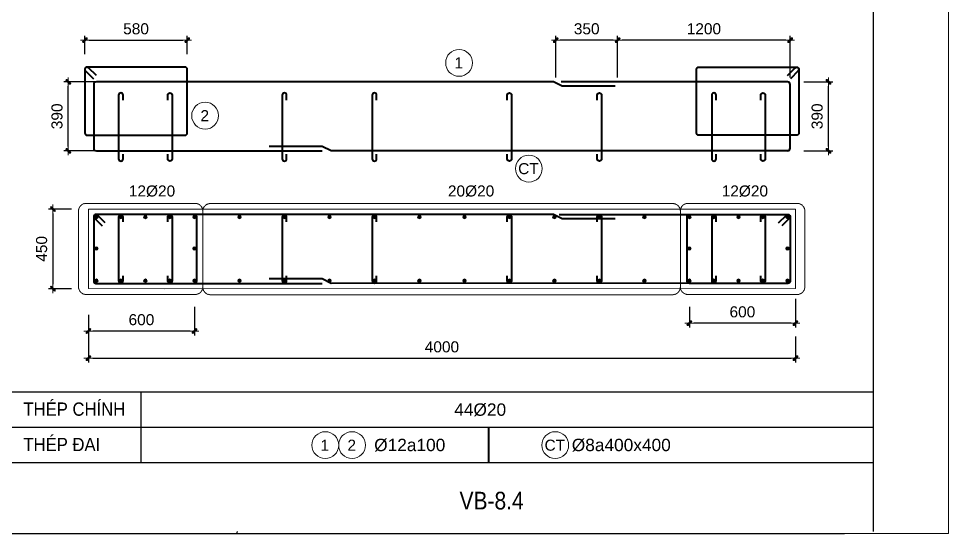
# Model space of a CAD drawing. Header units: millimetres. Extents: x -146909 to 4830753, y -683702 to -336947.
# Drawn here: x 4672874 to 4678134, y -448762 to -445851 of the extents above; entities that cross this region are included whole.
import ezdxf
from ezdxf.enums import TextEntityAlignment as Align

# ---------------------------------------------------------------- set-up
doc = ezdxf.new("R2010")
doc.units = ezdxf.units.MM
doc.header["$MEASUREMENT"] = 0
doc.linetypes.add('HIDDEN', pattern=[0.375, 0.25, -0.125])
doc.layers.get('0').update_dxf_attribs({"lineweight": 9})
doc.layers.get('Defpoints').update_dxf_attribs({"color": 10, "lineweight": 0})
for name, color, linetype, lineweight in [("'S_General_Cont_1 Thin", 1, 'Continuous', 18), ("'S_General_Text_3_Member name", 3, 'Continuous', 35), ('CDAI', 3, 'Continuous', 40), ('chunho.q', 1, 'Continuous', 13), ('CTHEP', 4, 'Continuous', 50), ('DBAO', 2, 'Continuous', 13), ('DMo', 9, 'HIDDEN', 9), ('KTH', 154, 'Continuous', 9), ('STICK', 1, 'Continuous', 9)]:
    doc.layers.add(name, color=color, linetype=linetype, lineweight=lineweight)
for name, color, linetype in [('DM', 1, 'Continuous'), ('TBL', 1, 'Continuous'), ('TX', 214, 'Continuous')]:
    doc.layers.add(name, color=color, linetype=linetype)
doc.styles.add('arial', font='arial.ttf', dxfattribs={"width": 0.85})
doc.styles.add('TTP-HelCon', font='arial.ttf')
doc.dimstyles.new('TTP-25', dxfattribs={"dimscale": 25, "dimtxt": 2.5, "dimasz": 1, "dimexe": 1, "dimexo": 1, "dimgap": 0.09, "dimtad": 0, "dimdec": 4, "dimrnd": 10, "dimzin": 9, "dimdsep": 46, "dimtxsty": 'TTP-HelCon', "dimblk": 'Stick', "dimcen": 0.09, "dimdle": 1.5, "dimclrd": 256, "dimclre": 256, "dimclrt": 1, "dimadec": 0, "dimazin": 0, "dimtfac": 1, "dimtdec": 4, "dimtmove": 0, "dimatfit": 3, "dimldrblk": 'ARCHTICK', "dimfxl": 1, "dimtvp": 1, "dimtolj": 1, "dimtzin": 0, "dimarcsym": 0})

# ---------------------------------------------------------------- blocks, each defined once
blk = doc.blocks.new('Stick')
at = {"layer": 'STICK'}
h = blk.add_hatch(color=256, dxfattribs=at)
edge = h.paths.add_edge_path()
edge.add_line((0.3, 0.5), (-0.5, -0.3))
edge.add_arc((-0.4, -0.4), 0.141, 135, 315)
edge.add_line((-0.3, -0.5), (0.5, 0.3))
edge.add_arc((0.4, 0.4), 0.141, 315, 495)
blk.add_line((1, 0), (-1, 0), dxfattribs=at)
blk.add_lwpolyline([(0.3, 0.5), (-0.5, -0.3, 1), (-0.3, -0.5), (0.5, 0.3, 1), (0.3, 0.5, 1)], format="xyb", dxfattribs=at)
blk = doc.blocks.new('*D1267')
at = {"layer": 'Defpoints', "color": 0, "transparency": 16777216}
for p in [(4677291.4, -446208.8), (4677455.5, -446208.8), (4677291.4, -446598.8)]:
    blk.add_point(p, dxfattribs=at)
at = {"layer": 'KTH', "lineweight": -2, "transparency": 16777216}
for p, q in [((4677316.4, -446208.8), (4677480.5, -446208.8)), ((4677455.5, -446573.8), (4677455.5, -446233.8)), ((4677316.4, -446598.8), (4677480.5, -446598.8))]:
    blk.add_line(p, q, dxfattribs=at)
at = {"layer": 'KTH', "lineweight": -2, "transparency": 16777216, "xscale": 25, "yscale": 25, "zscale": 25}
for p, rotation in [((4677455.5, -446208.8), 90), ((4677455.5, -446598.8), 270)]:
    blk.add_blockref('Stick', p, dxfattribs=dict(at, rotation=rotation))
at = {"layer": 'KTH', "color": 1, "transparency": 16777216, "insert": (4677391.7, -446403.8), "char_height": 62.5, "attachment_point": 5, "rotation": 90, "style": 'TTP-HelCon'}
blk.add_mtext('\\A1;390', dxfattribs=at)
blk = doc.blocks.new('_ArchTick')
at = {"color": 0, "linetype": 'ByBlock', "const_width": 0.15}
blk.add_lwpolyline([(-0.5, -0.5), (0.5, 0.5)], dxfattribs=at)
blk = doc.blocks.new('*D1268')
at = {"layer": 'Defpoints', "color": 0, "transparency": 16777216}
for p in [(4673155.3, -446208.8), (4673338.9, -446208.8), (4673338.9, -446598.8)]:
    blk.add_point(p, dxfattribs=at)
at = {"layer": 'KTH', "lineweight": -2, "transparency": 16777216}
for p, q in [((4673313.9, -446208.8), (4673130.3, -446208.8)), ((4673155.3, -446573.8), (4673155.3, -446233.8)), ((4673313.9, -446598.8), (4673130.3, -446598.8))]:
    blk.add_line(p, q, dxfattribs=at)
at = {"layer": 'KTH', "lineweight": -2, "transparency": 16777216, "xscale": 25, "yscale": 25, "zscale": 25}
for p, rotation in [((4673155.3, -446208.8), 90), ((4673155.3, -446598.8), 270)]:
    blk.add_blockref('Stick', p, dxfattribs=dict(at, rotation=rotation))
at = {"layer": 'KTH', "color": 1, "transparency": 16777216, "insert": (4673091.5, -446403.8), "char_height": 62.5, "attachment_point": 5, "rotation": 90, "style": 'TTP-HelCon'}
blk.add_mtext('\\A1;390', dxfattribs=at)
blk = doc.blocks.new('*D1269')
at = {"layer": 'Defpoints', "color": 0, "transparency": 16777216}
for p in [(4673868.9, -447456), (4673268.9, -447501), (4673268.9, -447617.8)]:
    blk.add_point(p, dxfattribs=at)
at = {"layer": 'KTH', "lineweight": -2, "transparency": 16777216}
for p, q in [((4673868.9, -447481), (4673868.9, -447642.8)), ((4673268.9, -447526), (4673268.9, -447642.8)), ((4673843.9, -447617.8), (4673293.9, -447617.8))]:
    blk.add_line(p, q, dxfattribs=at)
at = {"layer": 'KTH', "lineweight": -2, "transparency": 16777216, "xscale": 25, "yscale": 25, "zscale": 25, "rotation": 180}
blk.add_blockref('Stick', (4673268.9, -447617.8), dxfattribs=at)
at = {"layer": 'KTH', "lineweight": -2, "transparency": 16777216, "xscale": 25, "yscale": 25, "zscale": 25}
blk.add_blockref('Stick', (4673868.9, -447617.8), dxfattribs=at)
at = {"layer": 'KTH', "color": 1, "transparency": 16777216, "insert": (4673568.9, -447554), "char_height": 62.5, "attachment_point": 5, "style": 'TTP-HelCon'}
blk.add_mtext('\\A1;600', dxfattribs=at)
blk = doc.blocks.new('*D1270')
at = {"layer": 'Defpoints', "color": 0, "transparency": 16777216}
for p in [(4673268.9, -447565), (4677268.9, -447623.4), (4677268.9, -447771.3)]:
    blk.add_point(p, dxfattribs=at)
at = {"layer": 'KTH', "lineweight": -2, "transparency": 16777216}
for p, q in [((4673268.9, -447590), (4673268.9, -447796.3)), ((4677268.9, -447648.4), (4677268.9, -447796.3)), ((4673293.9, -447771.3), (4677243.9, -447771.3))]:
    blk.add_line(p, q, dxfattribs=at)
at = {"layer": 'KTH', "lineweight": -2, "transparency": 16777216, "xscale": 25, "yscale": 25, "zscale": 25, "rotation": 180}
blk.add_blockref('Stick', (4673268.9, -447771.3), dxfattribs=at)
at = {"layer": 'KTH', "lineweight": -2, "transparency": 16777216, "xscale": 25, "yscale": 25, "zscale": 25}
blk.add_blockref('Stick', (4677268.9, -447771.3), dxfattribs=at)
at = {"layer": 'KTH', "color": 1, "transparency": 16777216, "insert": (4675268.9, -447707.5), "char_height": 62.5, "attachment_point": 5, "style": 'TTP-HelCon'}
blk.add_mtext('\\A1;4000', dxfattribs=at)
blk = doc.blocks.new('*D1271')
at = {"layer": 'Defpoints', "color": 0, "transparency": 16777216}
for p in [(4677268.6, -447411.6), (4676668.6, -447456.6), (4676668.6, -447573.4)]:
    blk.add_point(p, dxfattribs=at)
at = {"layer": 'KTH', "lineweight": -2, "transparency": 16777216}
for p, q in [((4677268.6, -447436.6), (4677268.6, -447598.4)), ((4676668.6, -447481.6), (4676668.6, -447598.4)), ((4677243.6, -447573.4), (4676693.6, -447573.4))]:
    blk.add_line(p, q, dxfattribs=at)
at = {"layer": 'KTH', "lineweight": -2, "transparency": 16777216, "xscale": 25, "yscale": 25, "zscale": 25, "rotation": 180}
blk.add_blockref('Stick', (4676668.6, -447573.4), dxfattribs=at)
at = {"layer": 'KTH', "lineweight": -2, "transparency": 16777216, "xscale": 25, "yscale": 25, "zscale": 25}
blk.add_blockref('Stick', (4677268.6, -447573.4), dxfattribs=at)
at = {"layer": 'KTH', "color": 1, "transparency": 16777216, "insert": (4676968.6, -447509.6), "char_height": 62.5, "attachment_point": 5, "style": 'TTP-HelCon'}
blk.add_mtext('\\A1;600', dxfattribs=at)
blk = doc.blocks.new('*D1272')
at = {"layer": 'Defpoints', "color": 0, "transparency": 16777216}
for p in [(4675912.8, -445972.9), (4675912.8, -446208.8), (4676262.8, -446208.8)]:
    blk.add_point(p, dxfattribs=at)
at = {"layer": 'KTH', "lineweight": -2, "transparency": 16777216}
for p, q in [((4675912.8, -446183.8), (4675912.8, -445947.9)), ((4676237.8, -445972.9), (4675937.8, -445972.9)), ((4676262.8, -446183.8), (4676262.8, -445947.9))]:
    blk.add_line(p, q, dxfattribs=at)
at = {"layer": 'KTH', "lineweight": -2, "transparency": 16777216, "xscale": 25, "yscale": 25, "zscale": 25, "rotation": 180}
blk.add_blockref('Stick', (4675912.8, -445972.9), dxfattribs=at)
at = {"layer": 'KTH', "lineweight": -2, "transparency": 16777216, "xscale": 25, "yscale": 25, "zscale": 25}
blk.add_blockref('Stick', (4676262.8, -445972.9), dxfattribs=at)
at = {"layer": 'KTH', "color": 1, "transparency": 16777216, "insert": (4676087.8, -445909), "char_height": 62.5, "attachment_point": 5, "style": 'TTP-HelCon'}
blk.add_mtext('\\A1;350', dxfattribs=at)
blk = doc.blocks.new('*D1273')
at = {"layer": 'Defpoints', "color": 0, "transparency": 16777216}
for p in [(4676262.8, -445972.9), (4676262.8, -446208.8), (4677238.9, -446208.8)]:
    blk.add_point(p, dxfattribs=at)
at = {"layer": 'KTH', "lineweight": -2, "transparency": 16777216}
for p, q in [((4676262.8, -446183.8), (4676262.8, -445947.9)), ((4677213.9, -445972.9), (4676287.8, -445972.9)), ((4677238.9, -446183.8), (4677238.9, -445947.9))]:
    blk.add_line(p, q, dxfattribs=at)
at = {"layer": 'KTH', "lineweight": -2, "transparency": 16777216, "xscale": 25, "yscale": 25, "zscale": 25, "rotation": 180}
blk.add_blockref('Stick', (4676262.8, -445972.9), dxfattribs=at)
at = {"layer": 'KTH', "lineweight": -2, "transparency": 16777216, "xscale": 25, "yscale": 25, "zscale": 25}
blk.add_blockref('Stick', (4677238.9, -445972.9), dxfattribs=at)
at = {"layer": 'KTH', "color": 1, "transparency": 16777216, "insert": (4676750.8, -445909.1), "char_height": 62.5, "attachment_point": 5, "style": 'TTP-HelCon'}
blk.add_mtext('\\A1;1200', dxfattribs=at)
blk = doc.blocks.new('*U1230')
at = {"layer": 'CTHEP', "ltscale": 0.02, "const_width": 10}
blk.add_lwpolyline([(0, 5, -1), (0, -5, -1)], format="xyb", close=True, dxfattribs=at)
at = {"layer": 'Defpoints', "color": 1}
blk.add_circle((0, 0), 10, dxfattribs=at)
blk = doc.blocks.new('*U1231')
at = {"layer": 'CDAI', "color": 0, "linetype": 'ByBlock', "lineweight": -2, "transparency": 16777216}
for p in [(0, 0), (138.75, 0), (277.5, 0), (416.25, 0), (555, 0)]:
    blk.add_blockref('*U1230', p, dxfattribs=at)
blk = doc.blocks.new('*D1274')
at = {"layer": 'Defpoints', "color": 0, "transparency": 16777216}
for p in [(4673198.7, -446928.2), (4673068.2, -447378.2), (4673198.7, -447378.2)]:
    blk.add_point(p, dxfattribs=at)
at = {"layer": 'KTH', "lineweight": -2, "transparency": 16777216}
for p, q in [((4673173.7, -446928.2), (4673043.2, -446928.2)), ((4673068.2, -446953.2), (4673068.2, -447353.2)), ((4673173.7, -447378.2), (4673043.2, -447378.2))]:
    blk.add_line(p, q, dxfattribs=at)
at = {"layer": 'KTH', "lineweight": -2, "transparency": 16777216, "xscale": 25, "yscale": 25, "zscale": 25}
for p, rotation in [((4673068.2, -446928.2), 90), ((4673068.2, -447378.2), 270)]:
    blk.add_blockref('Stick', p, dxfattribs=dict(at, rotation=rotation))
at = {"layer": 'KTH', "color": 1, "transparency": 16777216, "insert": (4673004.4, -447153.2), "char_height": 62.5, "attachment_point": 5, "rotation": 90, "style": 'TTP-HelCon'}
blk.add_mtext('\\A1;450', dxfattribs=at)
blk = doc.blocks.new('*U1232')
at = {"layer": 'CTHEP', "ltscale": 0.02, "const_width": 10}
blk.add_lwpolyline([(0, 5, -1), (0, -5, -1)], format="xyb", close=True, dxfattribs=at)
at = {"layer": 'Defpoints', "color": 1}
blk.add_circle((0, 0), 10, dxfattribs=at)
blk = doc.blocks.new('*U1233')
at = {"layer": 'CDAI', "color": 0, "linetype": 'ByBlock', "lineweight": -2, "transparency": 16777216}
blk.add_blockref('*U1232', (0, 0), dxfattribs=at)
blk = doc.blocks.new('*U1226')
at = {"layer": 'CTHEP', "ltscale": 0.02, "const_width": 10}
blk.add_lwpolyline([(0, 5, -1), (0, -5, -1)], format="xyb", close=True, dxfattribs=at)
at = {"layer": 'Defpoints', "color": 1}
blk.add_circle((0, 0), 10, dxfattribs=at)
blk = doc.blocks.new('*U1229')
at = {"layer": 'CDAI', "color": 0, "linetype": 'ByBlock', "lineweight": -2, "transparency": 16777216}
blk.add_blockref('*U1226', (0, 0), dxfattribs=at)
blk = doc.blocks.new('*U1234')
at = {"layer": 'CTHEP', "ltscale": 0.02, "const_width": 10}
blk.add_lwpolyline([(0, 5, -1), (0, -5, -1)], format="xyb", close=True, dxfattribs=at)
at = {"layer": 'Defpoints', "color": 1}
blk.add_circle((0, 0), 10, dxfattribs=at)
blk = doc.blocks.new('*U1235')
at = {"layer": 'CDAI', "color": 0, "linetype": 'ByBlock', "lineweight": -2, "transparency": 16777216}
blk.add_blockref('*U1234', (0, 0), dxfattribs=at)
blk = doc.blocks.new('*U1224')
at = {"layer": 'CTHEP', "ltscale": 0.02, "const_width": 10}
blk.add_lwpolyline([(0, 5, -1), (0, -5, -1)], format="xyb", close=True, dxfattribs=at)
at = {"layer": 'Defpoints', "color": 1}
blk.add_circle((0, 0), 10, dxfattribs=at)
blk = doc.blocks.new('*U1225')
at = {"layer": 'CDAI', "color": 0, "linetype": 'ByBlock', "lineweight": -2, "transparency": 16777216}
for p in [(0, 0), (254.5, 0), (509.1, 0), (763.6, 0), (1018.2, 0), (1272.7, 0), (1527.3, 0), (1781.8, 0), (2036.4, 0), (2290.9, 0), (2545.5, 0), (2800, 0)]:
    blk.add_blockref('*U1224', p, dxfattribs=at)
blk = doc.blocks.new('*D1275')
at = {"layer": 'Defpoints', "color": 0, "transparency": 16777216}
for p in [(4673828, -445972.9), (4673249, -446077.1), (4673828, -446077.1)]:
    blk.add_point(p, dxfattribs=at)
at = {"layer": 'KTH', "lineweight": -2, "transparency": 16777216}
for p, q in [((4673249, -446052.1), (4673249, -445947.9)), ((4673274, -445972.9), (4673803, -445972.9)), ((4673828, -446052.1), (4673828, -445947.9))]:
    blk.add_line(p, q, dxfattribs=at)
at = {"layer": 'KTH', "lineweight": -2, "transparency": 16777216, "xscale": 25, "yscale": 25, "zscale": 25, "rotation": 180}
blk.add_blockref('Stick', (4673249, -445972.9), dxfattribs=at)
at = {"layer": 'KTH', "lineweight": -2, "transparency": 16777216, "xscale": 25, "yscale": 25, "zscale": 25}
blk.add_blockref('Stick', (4673828, -445972.9), dxfattribs=at)
at = {"layer": 'KTH', "color": 1, "transparency": 16777216, "insert": (4673538.5, -445909.1), "char_height": 62.5, "attachment_point": 5, "style": 'TTP-HelCon'}
blk.add_mtext('\\A1;580', dxfattribs=at)
blk = doc.blocks.new('sign of slab')
at = {"layer": "'S_General_Cont_1 Thin"}
blk.add_circle((-10, 0), 475, dxfattribs=at)
at = {"layer": "'S_General_Text_3_Member name", "style": 'arial'}
blk.add_attdef('S', text='', height=250, dxfattribs=at).set_placement((-23, -1), align=Align.MIDDLE_CENTER)
blk = doc.blocks.new('*U1227')
at = {"layer": 'CTHEP', "ltscale": 0.02, "const_width": 10}
blk.add_lwpolyline([(0, 5, -1), (0, -5, -1)], format="xyb", close=True, dxfattribs=at)
at = {"layer": 'Defpoints', "color": 1}
blk.add_circle((0, 0), 10, dxfattribs=at)
blk = doc.blocks.new('*U1228')
at = {"layer": 'CDAI', "color": 0, "linetype": 'ByBlock', "lineweight": -2, "transparency": 16777216}
blk.add_blockref('*U1227', (0, 0), dxfattribs=at)
blk = doc.blocks.new('*U1196')
at = {"layer": 'CTHEP', "ltscale": 0.02, "const_width": 10}
blk.add_lwpolyline([(0, 5, -1), (0, -5, -1)], format="xyb", close=True, dxfattribs=at)
at = {"layer": 'Defpoints', "color": 1}
blk.add_circle((0, 0), 10, dxfattribs=at)
blk = doc.blocks.new('*U1197')
at = {"layer": 'CDAI', "color": 0, "linetype": 'ByBlock', "lineweight": -2, "transparency": 16777216}
for p in [(0, 0), (138.75, 0), (277.5, 0), (416.25, 0), (555, 0)]:
    blk.add_blockref('*U1196', p, dxfattribs=at)
blk = doc.blocks.new('*U1200')
at = {"layer": 'CTHEP', "ltscale": 0.02, "const_width": 10}
blk.add_lwpolyline([(0, 5, -1), (0, -5, -1)], format="xyb", close=True, dxfattribs=at)
at = {"layer": 'Defpoints', "color": 1}
blk.add_circle((0, 0), 10, dxfattribs=at)
blk = doc.blocks.new('*U1201')
at = {"layer": 'CDAI', "color": 0, "linetype": 'ByBlock', "lineweight": -2, "transparency": 16777216}
for p in [(0, 0), (138.75, 0), (277.5, 0), (416.25, 0), (555, 0)]:
    blk.add_blockref('*U1200', p, dxfattribs=at)
blk = doc.blocks.new('*U1198')
at = {"layer": 'CTHEP', "ltscale": 0.02, "const_width": 10}
blk.add_lwpolyline([(0, 5, -1), (0, -5, -1)], format="xyb", close=True, dxfattribs=at)
at = {"layer": 'Defpoints', "color": 1}
blk.add_circle((0, 0), 10, dxfattribs=at)
blk = doc.blocks.new('*U1199')
at = {"layer": 'CDAI', "color": 0, "linetype": 'ByBlock', "lineweight": -2, "transparency": 16777216}
for p in [(0, 0), (138.75, 0), (277.5, 0), (416.25, 0), (555, 0)]:
    blk.add_blockref('*U1198', p, dxfattribs=at)
blk = doc.blocks.new('*U1202')
at = {"layer": 'CTHEP', "ltscale": 0.02, "const_width": 10}
blk.add_lwpolyline([(0, 5, -1), (0, -5, -1)], format="xyb", close=True, dxfattribs=at)
at = {"layer": 'Defpoints', "color": 1}
blk.add_circle((0, 0), 10, dxfattribs=at)
blk = doc.blocks.new('*U1203')
at = {"layer": 'CDAI', "color": 0, "linetype": 'ByBlock', "lineweight": -2, "transparency": 16777216}
for p in [(0, 0), (254.5, 0), (509.1, 0), (763.6, 0), (1018.2, 0), (1272.7, 0), (1527.3, 0), (1781.8, 0), (2036.4, 0), (2290.9, 0), (2545.5, 0), (2800, 0)]:
    blk.add_blockref('*U1202', p, dxfattribs=at)

msp = doc.modelspace()

# ---------------------------------------------------------------- linework, layer by layer
at = {"layer": 'CDAI', "color": 214}
msp.add_line((4675531.61733, -448161.98892), (4675531.61733, -448361.98892), dxfattribs=at)
at = {"layer": 'CDAI'}
for points in [[(4673314.70448, -446173.10741), (4673270.38428, -446128.78721, 0.6681786379), (4673249.04544, -446137.62604), (4673249.04544, -446498.12604, 0.4142135624), (4673261.54544, -446510.62604), (4673815.54544, -446510.62604, 0.4142135624), (4673828.04544, -446498.12604), (4673828.04544, -446137.62604, 0.4142135624), (4673815.54544, -446125.12604), (4673261.54544, -446125.12604, 0.6681786379), (4673252.70661, -446146.46488), (4673297.02681, -446190.78508)], [(4677223.03312, -446173.10741), (4677267.35332, -446128.78721, -0.6681786379), (4677288.69215, -446137.62604), (4677288.69215, -446498.12604, -0.4142135624), (4677276.19215, -446510.62604), (4676722.19215, -446510.62604, -0.4142135624), (4676709.69215, -446498.12604), (4676709.69215, -446137.62604, -0.4142135624), (4676722.19215, -446125.12604), (4677276.19215, -446125.12604, -0.6681786379), (4677285.03099, -446146.46488), (4677240.71079, -446190.78508)], [(4673465.1188, -446311.55869), (4673465.1188, -446284.05869, 1), (4673440.1188, -446284.05869), (4673440.1188, -446644.55869, 1), (4673465.1188, -446644.55869), (4673465.1188, -446617.05869)], [(4673717.6188, -446311.55869), (4673717.6188, -446284.05869, -1), (4673742.6188, -446284.05869), (4673742.6188, -446644.55869, -1), (4673717.6188, -446644.55869), (4673717.6188, -446617.05869)], [(4674390.45971, -446311.55869), (4674390.45971, -446284.05869, 1), (4674365.45971, -446284.05869), (4674365.45971, -446644.55869, 1), (4674390.45971, -446644.55869), (4674390.45971, -446617.05869)], [(4674899.55062, -446311.55869), (4674899.55062, -446284.05869, 1), (4674874.55062, -446284.05869), (4674874.55062, -446644.55869, 1), (4674899.55062, -446644.55869), (4674899.55062, -446617.05869)], [(4675638.18698, -446311.55869), (4675638.18698, -446284.05869, -1), (4675663.18698, -446284.05869), (4675663.18698, -446644.55869, -1), (4675638.18698, -446644.55869), (4675638.18698, -446617.05869)], [(4676147.27789, -446311.55869), (4676147.27789, -446284.05869, -1), (4676172.27789, -446284.05869), (4676172.27789, -446644.55869, -1), (4676147.27789, -446644.55869), (4676147.27789, -446617.05869)], [(4676820.1188, -446311.55869), (4676820.1188, -446284.05869, 1), (4676795.1188, -446284.05869), (4676795.1188, -446644.55869, 1), (4676820.1188, -446644.55869), (4676820.1188, -446617.05869)], [(4677072.6188, -446311.55869), (4677072.6188, -446284.05869, -1), (4677097.6188, -446284.05869), (4677097.6188, -446644.55869, -1), (4677072.6188, -446644.55869), (4677072.6188, -446617.05869)], [(4673364.52783, -447006.15255), (4673320.20763, -446961.83235, 0.6681786379), (4673298.8688, -446970.67119), (4673298.8688, -447335.67119, 0.4142135624), (4673311.3688, -447348.17119), (4673869.24271, -447348.17119, 0.4142135624), (4673881.74271, -447335.67119), (4673881.74271, -446970.67119, 0.4142135624), (4673869.24271, -446958.17119), (4673311.3688, -446958.17119, 0.6681786379), (4673302.52996, -446979.51002), (4673346.85016, -447023.83022)], [(4673465.1188, -447000.67119), (4673465.1188, -446973.17119, 1), (4673440.1188, -446973.17119), (4673440.1188, -447333.67119, 1), (4673465.1188, -447333.67119), (4673465.1188, -447306.17119)], [(4673717.6188, -447000.67119), (4673717.6188, -446973.17119, -1), (4673742.6188, -446973.17119), (4673742.6188, -447333.67119, -1), (4673717.6188, -447333.67119), (4673717.6188, -447306.17119)], [(4674390.45971, -447000.67119), (4674390.45971, -446973.17119, 1), (4674365.45971, -446973.17119), (4674365.45971, -447333.67119, 1), (4674390.45971, -447333.67119), (4674390.45971, -447306.17119)], [(4674899.55062, -447000.67119), (4674899.55062, -446973.17119, 1), (4674874.55062, -446973.17119), (4674874.55062, -447333.67119, 1), (4674899.55062, -447333.67119), (4674899.55062, -447306.17119)], [(4675638.18698, -447000.67119), (4675638.18698, -446973.17119, -1), (4675663.18698, -446973.17119), (4675663.18698, -447333.67119, -1), (4675638.18698, -447333.67119), (4675638.18698, -447306.17119)], [(4676147.27789, -447000.67119), (4676147.27789, -446973.17119, -1), (4676172.27789, -446973.17119), (4676172.27789, -447333.67119, -1), (4676147.27789, -447333.67119), (4676147.27789, -447306.17119)], [(4677173.20976, -447006.15255), (4677217.52996, -446961.83235, -0.6681786379), (4677238.8688, -446970.67119), (4677238.8688, -447335.67119, -0.4142135624), (4677226.3688, -447348.17119), (4676668.49488, -447348.17119, -0.4142135624), (4676655.99488, -447335.67119), (4676655.99488, -446970.67119, -0.4142135624), (4676668.49488, -446958.17119), (4677226.3688, -446958.17119, -0.6681786379), (4677235.20763, -446979.51002), (4677190.88743, -447023.83022)], [(4676820.1188, -447000.67119), (4676820.1188, -446973.17119, 1), (4676795.1188, -446973.17119), (4676795.1188, -447333.67119, 1), (4676820.1188, -447333.67119), (4676820.1188, -447306.17119)], [(4677072.6188, -447000.67119), (4677072.6188, -446973.17119, -1), (4677097.6188, -446973.17119), (4677097.6188, -447333.67119, -1), (4677072.6188, -447333.67119), (4677072.6188, -447306.17119)]]:
    msp.add_lwpolyline(points, format="xyb", dxfattribs=at)
at = {"layer": 'CDAI', "ltscale": 0.02}
for points in [[(4676249.56789, -446233.82207), (4675949.83204, -446233.82207), (4675899.83204, -446208.82207), (4673313.8688, -446208.82207, 0.4142135624), (4673298.8688, -446223.82207), (4673298.8688, -446583.82207, 0.4142135624), (4673313.8688, -446598.82207), (4674590.41764, -446598.82207)], [(4677223.8688, -446598.82207, 0.4142135624), (4677238.8688, -446583.82207), (4677238.8688, -446223.82207, 0.4142135624), (4677223.8688, -446208.82207), (4675942.94809, -446208.82207)], [(4676249.56789, -446983.17119), (4675949.83204, -446983.17119), (4675899.83204, -446958.17119), (4673313.8688, -446958.17119, 0.4142135624), (4673298.8688, -446973.17119), (4673298.8688, -447333.17119, 0.4142135624), (4673313.8688, -447348.17119), (4674590.49889, -447348.17119)]]:
    msp.add_lwpolyline(points, format="xyb", dxfattribs=at)
for points in [[(4677228.59726, -446598.05729), (4674641.53384, -446599.09065), (4674591.53384, -446574.09065), (4674290.75662, -446574.09065)], [(4675932.63374, -446958.17119), (4677223.8688, -446958.17119)], [(4677228.59726, -447347.40641), (4674641.53384, -447348.43977), (4674591.53384, -447323.43977), (4674290.75662, -447323.43977)]]:
    msp.add_lwpolyline(points, dxfattribs=at)
at = {"layer": 'DBAO', "color": 1}
msp.add_lwpolyline([(4678134.0124, -448761.98892), (4661384.0124, -448761.98892), (4661384.0124, -434761.98892), (4678134.0124, -434761.98892)], close=True, dxfattribs=at)
at = {"layer": 'DBAO'}
msp.add_lwpolyline([(4673698.8688, -447378.71134), (4673268.8688, -447378.17119), (4673268.8688, -446928.17119), (4677268.8688, -446928.17119), (4677268.8688, -447378.15822), (4673698.87744, -447378.71134)], dxfattribs=at)
at = {"layer": 'DMo', "color": 6, "ltscale": 10}
msp.add_lwpolyline([(4673872.82252, -446895.89006), (4673256.02851, -446895.89006, 0.4142135624), (4673213.08884, -446938.82972), (4673213.08884, -447368.22635, 0.4142135624), (4673256.02851, -447411.16602), (4673872.82252, -447411.16602, 0.4142135624), (4673915.76219, -447368.22635), (4673915.76219, -446938.82972, 0.4142135624)], format="xyb", close=True, dxfattribs=at)
for points in [[(4676617.63644, -446939.87492, 0.4142135624), (4676574.69678, -446896.93526), (4673958.70185, -446896.93526, 0.4142135624), (4673915.76219, -446939.87492)], [(4673915.76219, -446938.82972), (4673915.76219, -447369.27155, 0.4142135624), (4673958.70185, -447412.21122), (4676574.69678, -447412.21122, 0.4142135624), (4676617.63644, -447369.27155), (4676617.63644, -446938.82972)], [(4677278.80192, -446895.89006), (4676660.57611, -446895.89006, 0.4142135624), (4676617.63644, -446938.82972), (4676617.63644, -447368.22635, 0.4142135624), (4676660.57611, -447411.16602), (4677278.80192, -447411.16602, 0.4142135624), (4677321.74159, -447368.22635), (4677321.74159, -446938.82972, 0.4142135624), (4677278.80192, -446895.89006)]]:
    msp.add_lwpolyline(points, format="xyb", dxfattribs=at)
at = {"layer": 'TBL'}
for p, q in [((4677708.16403, -438251.25797), (4677708.16403, -448751.98892)), ((4666981.50187, -447961.98892), (4677708.16403, -447961.98892)), ((4673566.42708, -447961.98892), (4673566.42708, -448361.98892)), ((4666981.50187, -448361.98892), (4677708.16403, -448361.98892)), ((4666981.50187, -448761.98892), (4677545.60831, -448761.98892))]:
    msp.add_line(p, q, dxfattribs=at)
at = {"layer": 'TBL', "color": 8}
msp.add_line((4667981.50187, -448161.98892), (4677708.16403, -448161.98892), dxfattribs=at)
at = {"layer": 'TBL'}
msp.add_arc((4674102.99834, -448751.98892), 10, 270, 0, dxfattribs=at)

# ---------------------------------------------------------------- block references
ref = msp.add_blockref('sign of slab', (4675367.71699, -446101.28944), dxfattribs=dict(xscale=0.16, yscale=0.16, zscale=0.16))
ref.add_attrib('S', '1', dxfattribs={"layer": 'DM', "height": 62.5, "style": 'arial'}).set_placement((4675363.96297, -446101.44634), align=Align.MIDDLE_CENTER)
ref = msp.add_blockref('sign of slab', (4673930.93514, -446399.7781), dxfattribs=dict(xscale=0.16, yscale=0.16, zscale=0.16))
ref.add_attrib('S', '2', dxfattribs={"layer": 'DM', "height": 62.5, "style": 'arial'}).set_placement((4673927.18112, -446399.93499), align=Align.MIDDLE_CENTER)
ref = msp.add_blockref('sign of slab', (4675762.07441, -446699.34392), dxfattribs=dict(xscale=0.16, yscale=0.16, zscale=0.16))
ref.add_attrib('S', 'CT', dxfattribs={"layer": 'DM', "height": 62.5, "style": 'arial'}).set_placement((4675758.32039, -446699.50081), align=Align.MIDDLE_CENTER)
ref = msp.add_blockref('sign of slab', (4674610.3185, -448263.08503), dxfattribs=dict(xscale=0.16, yscale=0.16, zscale=0.16))
ref.add_attrib('S', '1', dxfattribs={"layer": 'DM', "height": 62.5, "style": 'arial'}).set_placement((4674606.56448, -448263.24192), align=Align.MIDDLE_CENTER)
ref = msp.add_blockref('sign of slab', (4674762.28408, -448263.08503), dxfattribs=dict(xscale=0.16, yscale=0.16, zscale=0.16))
ref.add_attrib('S', '2', dxfattribs={"layer": 'DM', "height": 62.5, "style": 'arial'}).set_placement((4674758.53007, -448263.24192), align=Align.MIDDLE_CENTER)
ref = msp.add_blockref('sign of slab', (4675911.37944, -448263.08503), dxfattribs=dict(xscale=0.16, yscale=0.16, zscale=0.16))
ref.add_attrib('S', 'CT', dxfattribs={"layer": 'DM', "height": 62.5, "style": 'arial'}).set_placement((4675907.62543, -448263.24192), align=Align.MIDDLE_CENTER)
at = {"layer": 'CDAI', "color": 214}
for name, p in [('*U1231', (4673313.8688, -446973.17119)), ('*U1225', (4673868.8688, -446973.17119))]:
    msp.add_blockref(name, p, dxfattribs=at)
at = {"layer": 'CDAI', "color": 214, "xscale": -1}
msp.add_blockref('*U1201', (4677223.8688, -446973.17119), dxfattribs=at)
at = {"layer": 'CDAI', "color": 214, "xscale": -1, "rotation": 180}
for name, p in [('*U1233', (4673313.8688, -447150.92119)), ('*U1229', (4673868.8688, -447150.92119)), ('*U1197', (4673313.8688, -447333.17119)), ('*U1203', (4673868.8688, -447333.17119))]:
    msp.add_blockref(name, p, dxfattribs=at)
at = {"layer": 'CDAI', "color": 214, "rotation": 180}
for name, p in [('*U1228', (4676668.8688, -447150.92119)), ('*U1235', (4677223.8688, -447150.92119)), ('*U1199', (4677223.8688, -447333.17119))]:
    msp.add_blockref(name, p, dxfattribs=at)

# ---------------------------------------------------------------- texts
at = {"layer": 'chunho.q', "color": 1, "style": 'arial'}
for s, p in [('12%%C20', (4673497.61276, -446857.00567)), ('20%%C20', (4675302.73476, -446857.00567)), ('12%%C20', (4676851.65026, -446857.00567))]:
    msp.add_text(s, height=62.5, dxfattribs=at).set_placement(p)
at = {"layer": 'TX', "color": 2, "style": 'arial', "width": 0.9}
for s, p in [('THÉP CHÍNH', (4672901.09173, -448059.30454)), ('THÉP ĐAI', (4672901.09173, -448259.30454))]:
    msp.add_text(s, height=75, dxfattribs=at).set_placement(p, align=Align.MIDDLE_LEFT)
at = {"layer": 'TX', "color": 2, "style": 'arial'}
for s, p in [('44%%C20', (4675485.21635, -448061.98892)), ('%%C12a100', (4675086.79531, -448261.98892)), ('%%C8a400x400', (4676283.50432, -448261.98892))]:
    msp.add_text(s, height=70, dxfattribs=at).set_placement(p, align=Align.MIDDLE_CENTER)
at = {"layer": 'TX', "color": 2, "insert": (4675533.37425, -448526.68797), "char_height": 100, "width": 1911.8993861, "attachment_point": 2, "style": 'arial'}
msp.add_mtext(' VB-8.4', dxfattribs=at)

# ---------------------------------------------------------------- dimensions: what is measured, and where the dimension line sits
at = {"layer": 'KTH'}
dim = msp.add_linear_dim(base=(4673828.04544, -445972.87675), p1=(4673249.04544, -446077.05469), p2=(4673828.04544, -446077.05469), dimstyle='TTP-25', dxfattribs=at)
dim.commit()
dim.dimension.update_dxf_attribs({"geometry": '*D1275', "text_midpoint": (4673538.54544, -445909.05512)})
for base, p1, p2, angle, picture, middle in [((4675912.76159, -445972.87675), (4676262.76159, -446208.82207), (4675912.76159, -446208.82207), 180, '*D1272', (4676087.76159, -445909.01249)), ((4673155.34524, -446208.82207), (4673338.8688, -446598.82207), (4673338.8688, -446208.82207), 90, '*D1268', (4673091.48098, -446403.82207)), ((4677455.53336, -446208.82207), (4677291.40855, -446598.82207), (4677291.40855, -446208.82207), 90, '*D1267', (4677391.6691, -446403.82207)), ((4673068.21405, -447378.17119), (4673198.66755, -446928.17119), (4673198.66755, -447378.17119), 90, '*D1274', (4673004.39243, -447153.17119)), ((4676668.56907, -447573.37363), (4677268.56907, -447411.56339), (4676668.56907, -447456.56339), 180, '*D1271', (4676968.56907, -447509.55201)), ((4673268.8688, -447617.83409), (4673868.8688, -447456.02384), (4673268.8688, -447501.02384), 180, '*D1269', (4673568.8688, -447554.01247))]:
    dim = msp.add_linear_dim(base=base, p1=p1, p2=p2, angle=angle, dimstyle='TTP-25', dxfattribs=at)
    dim.commit()
    dim.dimension.update_dxf_attribs({"geometry": picture, "text_midpoint": middle})
dim = msp.add_linear_dim(base=(4676262.76159, -445972.87675), p1=(4677238.8688, -446208.82207), p2=(4676262.76159, -446208.82207), angle=180, text='1200', dimstyle='TTP-25', dxfattribs=at)
dim.commit()
dim.dimension.update_dxf_attribs({"geometry": '*D1273', "text_midpoint": (4676750.8152, -445909.05512)})
dim = msp.add_linear_dim(base=(4677268.8688, -447771.31732), p1=(4673268.8688, -447564.96847), p2=(4677268.8688, -447623.3736), dimstyle='TTP-25', override={"dimrnd": 0}, dxfattribs=at)
dim.commit()
dim.dimension.update_dxf_attribs({"geometry": '*D1270', "text_midpoint": (4675268.8688, -447707.49569)})

doc.saveas('drawing.dxf')
